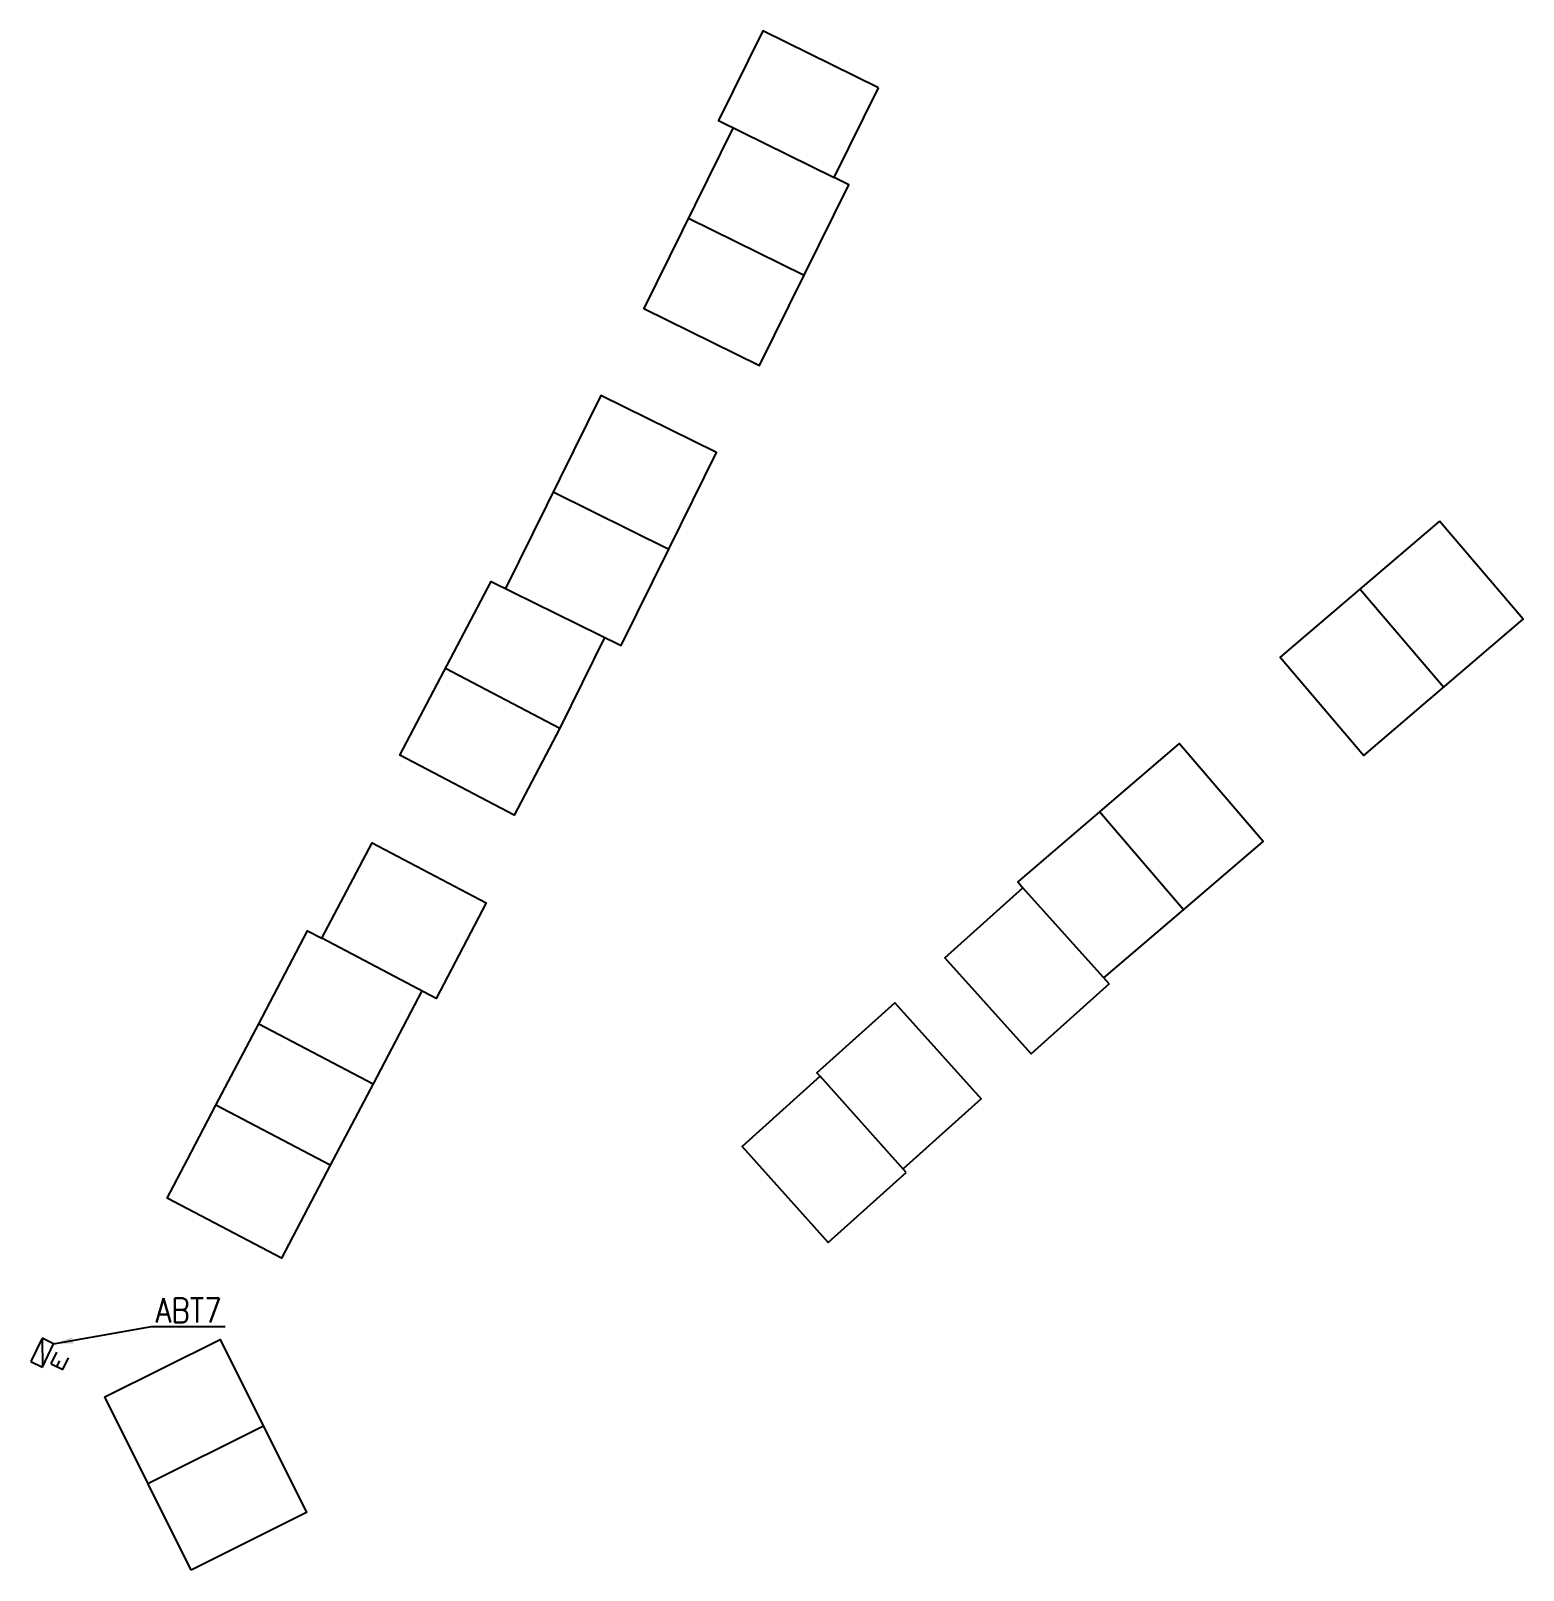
# Model space of a CAD drawing. Header units: millimetres. Extents: x 151036 to 151805, y 127119 to 127819.
# Drawn here: x 151712 to 151804.6, y 127244.7 to 127340.1 of the extents above; entities that cross this region are included whole.
import ezdxf

# ---------------------------------------------------------------- set-up
doc = ezdxf.new("R2010")
doc.units = ezdxf.units.MM
doc.layers.get('0').update_dxf_attribs({"linetype": 'CONTINUOUS'})
doc.layers.add('W0100', color=7, linetype='CONTINUOUS')
doc.layers.add('W0430', color=7, linetype='CONTINUOUS')
doc.styles.get("Standard").update_dxf_attribs({"font": 'romans.shx', "width": 0.85})
doc.dimstyles.get("Standard").update_dxf_attribs({"dimtxt": 1.5, "dimasz": 1.2, "dimexe": 0.625, "dimexo": 0.625, "dimgap": 0.25, "dimtad": 1, "dimdec": 1, "dimzin": 0, "dimdsep": 46, "dimtxsty": 'Standard', "dimcen": -0.5, "dimadec": 0, "dimazin": 0, "dimtfac": 1, "dimtdec": 1, "dimtmove": 0, "dimatfit": 3, "dimfxl": 0, "dimtolj": 1, "dimtzin": 0, "dimarcsym": 0})

# ---------------------------------------------------------------- blocks, each defined once
blk = doc.blocks.new('*U6')
at = {"flags": 128}
for points in [[(0.8, 0.8), (-0.8, 0.8)], [(-0.8, 0.8), (-0.8, 0)], [(0.8, 0.8), (-0.8, 0)], [(-0.8, 0), (0.8, 0)], [(0.8, 0), (0.8, 0.8)], [(-0.379, -0.401), (0.421, -0.401)], [(-0.379, -0.401), (-0.379, -1.201)], [(-0.379, -0.801), (0.021, -0.801)], [(-0.379, -1.201), (0.421, -1.201)]]:
    blk.add_lwpolyline(points, dxfattribs=at)

msp = doc.modelspace()

# ---------------------------------------------------------------- linework, layer by layer
at = {"layer": 'W0100', "color": 252, "flags": 128}
for points in [[(151764.583, 127336.52), (151757.411, 127340.063), (151754.665, 127334.506), (151761.838, 127330.962)], [(151799.353, 127309.681), (151794.413, 127305.457), (151789.473, 127301.232), (151794.672, 127295.152), (151804.552, 127303.601)], [(151721.959, 127244.653), (151716.607, 127255.393), (151723.767, 127258.962), (151729.119, 127248.222)]]:
    msp.add_lwpolyline(points, close=True, dxfattribs=at)
for points in [[(151755.562, 127334.063), (151750.025, 127322.856), (151757.198, 127319.312), (151759.966, 127324.916), (151762.734, 127330.52), (151761.838, 127330.962)], [(151752.794, 127328.459), (151759.966, 127324.916)], [(151747.589, 127302.465), (151744.809, 127296.838), (151741.981, 127291.455), (151734.899, 127295.175), (151734.899, 127295.175), (151740.554, 127305.941), (151748.623, 127301.955), (151751.58, 127307.939), (151754.536, 127313.924), (151754.536, 127313.924), (151747.364, 127317.468), (151741.451, 127305.498)], [(151744.407, 127311.483), (151751.58, 127307.939)], [(151799.612, 127299.376), (151794.413, 127305.457)], [(151737.727, 127300.558), (151744.809, 127296.838)], [(151778.542, 127281.359), (151783.482, 127285.584), (151788.422, 127289.808), (151783.223, 127295.888), (151778.283, 127291.664), (151773.209, 127287.325), (151773.535, 127286.943)], [(151783.482, 127285.584), (151778.283, 127291.664)], [(151736.258, 127280.56), (151733.235, 127274.806), (151730.581, 127269.754), (151730.581, 127269.754), (151730.581, 127269.754), (151727.559, 127263.999), (151720.476, 127267.719), (151721.735, 127270.115), (151723.499, 127273.474), (151726.153, 127278.526), (151729.176, 127284.281), (151730.061, 127283.816), (151733.175, 127289.744), (151740.257, 127286.024), (151737.143, 127280.095), (151730.061, 127283.816)], [(151778.876, 127280.987), (151774.037, 127276.647), (151768.696, 127282.603), (151773.535, 127286.943)], [(151778.876, 127280.987), (151773.535, 127286.943)], [(151761.027, 127275.19), (151760.76, 127275.487), (151765.599, 127279.827), (151770.94, 127273.871), (151766.101, 127269.531)], [(151726.153, 127278.526), (151733.235, 127274.806)], [(151766.301, 127269.308), (151760.96, 127275.264), (151756.121, 127270.924), (151761.462, 127264.968), (151761.462, 127264.968), (151766.301, 127269.308)], [(151730.581, 127269.754), (151723.499, 127273.474)], [(151719.283, 127250.023), (151726.443, 127253.592)]]:
    msp.add_lwpolyline(points, dxfattribs=at)

# ---------------------------------------------------------------- block references
at = {"layer": 'W0430', "rotation": 64.10832484585673}
msp.add_blockref('*U6', (151713.085, 127257.961), dxfattribs=at)

# ---------------------------------------------------------------- texts
at = {"layer": 'W0430', "color": 252, "linetype": 'Continuous', "insert": (151719.755, 127260.004), "char_height": 1.5, "attachment_point": 7}
msp.add_mtext('\\A1;ABT7', dxfattribs=at)

# ---------------------------------------------------------------- leaders
at = {"layer": 'W0430', "color": 252, "linetype": 'Continuous', "annotation_type": 0, "has_hookline": 1, "hookline_direction": 0, "text_width": 4.311}
msp.add_leader([(151713.434, 127258.68), (151719.505, 127259.754)], dimstyle='Standard', dxfattribs=at)

doc.saveas('drawing.dxf')
